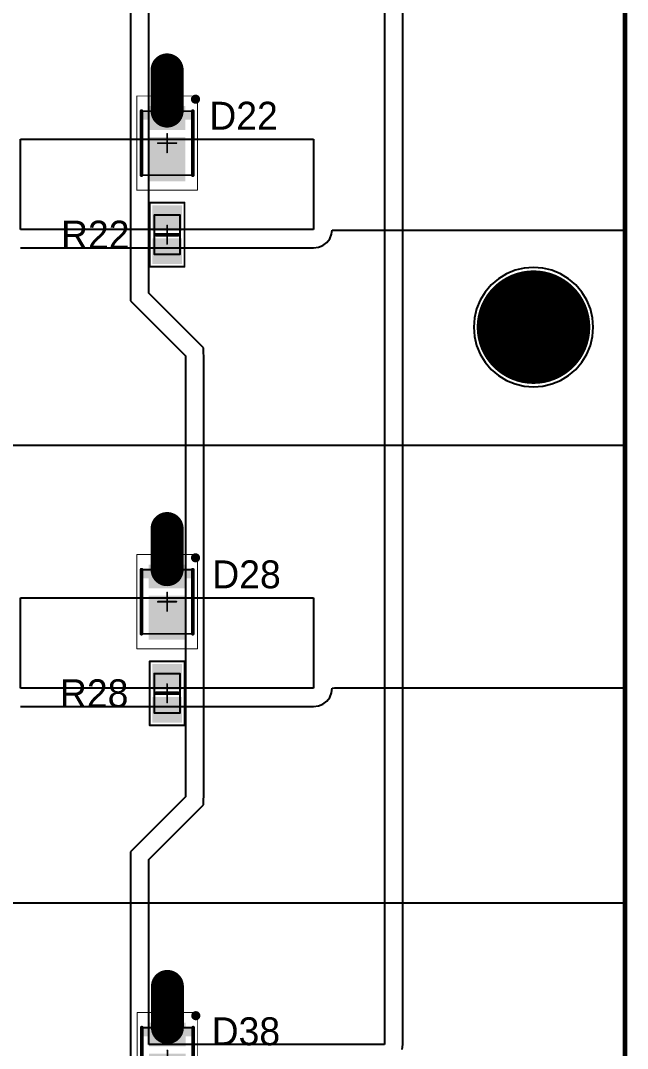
# Model space of a CAD drawing. Header units: millimetres. Extents: x -0.01 to 7.88, y -0.01 to 7.88.
# Drawn here: x 6.575 to 7.879, y 1.992 to 4.203 of the extents above; entities that cross this region are included whole.
import ezdxf

# ---------------------------------------------------------------- set-up
doc = ezdxf.new("R2010")
doc.units = ezdxf.units.MM
doc.header["$MEASUREMENT"] = 0
for name, color, linetype in [('BottomLayer', 5, 'Continuous'), ('BottomSolder', 6, 'Continuous'), ('Mechanical13', 56, 'Continuous'), ('Mechanical15', 56, 'Continuous'), ('Mechanical2', 216, 'Continuous'), ('MultiLayer', 9, 'Continuous'), ('PadHoleLayer', 156, 'Continuous'), ('TopLayer', 1, 'Continuous'), ('TopOverlay', 2, 'Continuous'), ('TopPaste', 8, 'Continuous'), ('TopSolder', 216, 'Continuous'), ('ViaHoleLayer', 16, 'Continuous')]:
    doc.layers.add(name, color=color, linetype=linetype)

# ---------------------------------------------------------------- blocks, each defined once
blk = doc.blocks.new('DIOM3528X07N_7')
at = {"layer": 'Mechanical13', "const_width": 0.00394}
for points in [[(-0.0689, -0.0551), (-0.0689, 0.0551)], [(0.0689, 0.0551), (-0.0689, 0.0551)], [(0.0689, -0.0551), (0.0689, 0.0551)], [(0.0689, -0.0551), (-0.0689, -0.0551)]]:
    blk.add_lwpolyline(points, dxfattribs=at)
at = {"layer": 'Mechanical13', "const_width": 0.00197}
for points in [[(-0.0699, 0.0551, 1), (-0.0679, 0.0551, 1)], [(-0.0699, 0.0551, 1), (-0.0679, 0.0551, 1)], [(0.0679, 0.0551, 1), (0.0699, 0.0551, 1)], [(0.0679, 0.0551, 1), (0.0699, 0.0551, 1)], [(-0.0699, -0.0551, 1), (-0.0679, -0.0551, 1)], [(-0.0699, -0.0551, 1), (-0.0679, -0.0551, 1)], [(0.0679, -0.0551, 1), (0.0699, -0.0551, 1)], [(0.0679, -0.0551, 1), (0.0699, -0.0551, 1)]]:
    blk.add_lwpolyline(points, format="xyb", close=True, dxfattribs=at)
at = {"layer": 'Mechanical13'}
blk.add_solid([(-0.0689, -0.0551), (-0.0504, -0.0551), (-0.0689, 0.0551), (-0.0504, 0.0551)], dxfattribs=at)
at = {"layer": 'Mechanical15'}
for points, const_width in [([(-0.1014, -0.065), (-0.1014, 0.065)], 0.00197), ([(0.1014, 0.065), (-0.1014, 0.065)], 0.00197), ([(0.1014, -0.065), (0.1014, 0.065)], 0.00197), ([(0.0197, 0), (-0.0197, 0)], 0.00394), ([(0, -0.0197), (0, 0.0197)], 0.00394), ([(0.1014, -0.065), (-0.1014, -0.065)], 0.00197)]:
    blk.add_lwpolyline(points, dxfattribs=dict(at, const_width=const_width))
for points, const_width in [([(-0.1019, 0.065, 1), (-0.1009, 0.065, 1)], 0.000984), ([(-0.1019, 0.065, 1), (-0.1009, 0.065, 1)], 0.000984), ([(0.1009, 0.065, 1), (0.1019, 0.065, 1)], 0.000984), ([(0.1009, 0.065, 1), (0.1019, 0.065, 1)], 0.000984), ([(-0.0207, 0, 1), (-0.0187, 0, 1)], 0.00197), ([(-0.001, 0.0197, 1), (0.001, 0.0197, 1)], 0.00197), ([(0.0187, 0, 1), (0.0207, 0, 1)], 0.00197), ([(-0.001, -0.0197, 1), (0.001, -0.0197, 1)], 0.00197), ([(-0.1019, -0.065, 1), (-0.1009, -0.065, 1)], 0.000984), ([(-0.1019, -0.065, 1), (-0.1009, -0.065, 1)], 0.000984), ([(0.1009, -0.065, 1), (0.1019, -0.065, 1)], 0.000984), ([(0.1009, -0.065, 1), (0.1019, -0.065, 1)], 0.000984)]:
    blk.add_lwpolyline(points, format="xyb", close=True, dxfattribs=dict(at, const_width=const_width))
at = {"layer": 'TopLayer'}
for points in [[(-0.0325, -0.0354), (-0.0325, 0.0354), (-0.0758, -0.0354), (-0.0758, 0.0354)], [(0.0778, -0.0354), (0.0778, 0.0354), (-0.0089, -0.0354), (-0.0089, 0.0354)]]:
    blk.add_solid(points, dxfattribs=at)
at = {"layer": 'TopOverlay'}
for points, const_width in [([(-0.0896, 0.061, 1), (-0.0994, 0.061, 1)], 0.00984), ([(-0.1019, 0.061, 1), (-0.0969, 0.061, 1)], 0.00492), ([(-0.092, 0.061, 1), (-0.0871, 0.061, 1)], 0.00492), ([(-0.0709, 0.0551, 1), (-0.0669, 0.0551, 1)], 0.00394), ([(0.0669, 0.0551, 1), (0.0709, 0.0551, 1)], 0.00394), ([(-0.0709, -0.0551, 1), (-0.0669, -0.0551, 1)], 0.00394), ([(0.0669, -0.0551, 1), (0.0709, -0.0551, 1)], 0.00394)]:
    blk.add_lwpolyline(points, format="xyb", close=True, dxfattribs=dict(at, const_width=const_width))
at = {"layer": 'TopOverlay', "const_width": 0.00787}
for points in [[(0.0689, 0.0551), (-0.0689, 0.0551)], [(0.0689, -0.0551), (-0.0689, -0.0551)]]:
    blk.add_lwpolyline(points, dxfattribs=at)
at = {"layer": 'TopPaste'}
for points in [[(-0.0325, -0.0354), (-0.0325, 0.0354), (-0.0758, -0.0354), (-0.0758, 0.0354)], [(0.0778, -0.0354), (0.0778, 0.0354), (-0.0089, -0.0354), (-0.0089, 0.0354)]]:
    blk.add_solid(points, dxfattribs=at)
at = {"layer": 'TopSolder'}
for points in [[(-0.0285, -0.0394), (-0.0285, 0.0394), (-0.0798, -0.0394), (-0.0798, 0.0394)], [(0.0818, -0.0394), (0.0818, 0.0394), (-0.0129, -0.0394), (-0.0129, 0.0394)]]:
    blk.add_solid(points, dxfattribs=at)
blk = doc.blocks.new('6_0805_N_17')
at = {"layer": 'Mechanical13', "const_width": 0.00394}
for points in [[(-0.0423, 0.0276), (0.0423, 0.0276)], [(-0.0423, 0.0276), (-0.0423, -0.0276)], [(0.0423, 0.0276), (0.0423, -0.0276)], [(-0.0423, -0.0276), (0.0423, -0.0276)]]:
    blk.add_lwpolyline(points, dxfattribs=at)
at = {"layer": 'Mechanical13', "const_width": 0.00197}
for points in [[(-0.0433, 0.0276, 1), (-0.0413, 0.0276, 1)], [(-0.0433, 0.0276, 1), (-0.0413, 0.0276, 1)], [(0.0413, 0.0276, 1), (0.0433, 0.0276, 1)], [(0.0413, 0.0276, 1), (0.0433, 0.0276, 1)], [(-0.0433, -0.0276, 1), (-0.0413, -0.0276, 1)], [(-0.0433, -0.0276, 1), (-0.0413, -0.0276, 1)], [(0.0413, -0.0276, 1), (0.0433, -0.0276, 1)], [(0.0413, -0.0276, 1), (0.0433, -0.0276, 1)]]:
    blk.add_lwpolyline(points, format="xyb", close=True, dxfattribs=at)
at = {"layer": 'Mechanical15', "const_width": 0.00394}
for points in [[(-0.0689, 0.0374), (0.0689, 0.0374)], [(-0.0689, 0.0374), (-0.0689, -0.0374)], [(0.0689, 0.0374), (0.0689, -0.0374)], [(-0.0197, 0), (0.0197, 0)], [(0, 0.0197), (0, -0.0197)], [(-0.0689, -0.0374), (0.0689, -0.0374)]]:
    blk.add_lwpolyline(points, dxfattribs=at)
at = {"layer": 'Mechanical15', "const_width": 0.00197}
for points in [[(-0.0699, 0.0374, 1), (-0.0679, 0.0374, 1)], [(-0.0699, 0.0374, 1), (-0.0679, 0.0374, 1)], [(0.0679, 0.0374, 1), (0.0699, 0.0374, 1)], [(0.0679, 0.0374, 1), (0.0699, 0.0374, 1)], [(-0.0207, 0, 1), (-0.0187, 0, 1)], [(-0.001, 0.0197, 1), (0.001, 0.0197, 1)], [(0.0187, 0, 1), (0.0207, 0, 1)], [(-0.001, -0.0197, 1), (0.001, -0.0197, 1)], [(-0.0699, -0.0374, 1), (-0.0679, -0.0374, 1)], [(-0.0699, -0.0374, 1), (-0.0679, -0.0374, 1)], [(0.0679, -0.0374, 1), (0.0699, -0.0374, 1)], [(0.0679, -0.0374, 1), (0.0699, -0.0374, 1)]]:
    blk.add_lwpolyline(points, format="xyb", close=True, dxfattribs=at)
at = {"layer": 'TopLayer'}
for points in [[(-0.0118, -0.0276), (-0.0118, 0.0276), (-0.0591, -0.0276), (-0.0591, 0.0276)], [(0.0591, -0.0276), (0.0591, 0.0276), (0.0118, -0.0276), (0.0118, 0.0276)]]:
    blk.add_solid(points, dxfattribs=at)
at = {"layer": 'TopOverlay', "const_width": 0.00787}
blk.add_lwpolyline([(0, 0.0236), (0, -0.0236)], dxfattribs=at)
at = {"layer": 'TopOverlay', "const_width": 0.00394}
for points in [[(-0.002, 0.0236, 1), (0.002, 0.0236, 1)], [(-0.002, -0.0236, 1), (0.002, -0.0236, 1)]]:
    blk.add_lwpolyline(points, format="xyb", close=True, dxfattribs=at)
at = {"layer": 'TopPaste'}
for points in [[(-0.0118, -0.0276), (-0.0118, 0.0276), (-0.0591, -0.0276), (-0.0591, 0.0276)], [(0.0591, -0.0276), (0.0591, 0.0276), (0.0118, -0.0276), (0.0118, 0.0276)]]:
    blk.add_solid(points, dxfattribs=at)
at = {"layer": 'TopSolder'}
for points in [[(-0.0078, -0.0316), (-0.0078, 0.0316), (-0.0631, -0.0316), (-0.0631, 0.0316)], [(0.0631, -0.0316), (0.0631, 0.0316), (0.0078, -0.0316), (0.0078, 0.0316)]]:
    blk.add_solid(points, dxfattribs=at)
blk = doc.blocks.new('6_0805_N_23')
at = {"layer": 'Mechanical13', "const_width": 0.00394}
for points in [[(-0.0423, 0.0276), (0.0423, 0.0276)], [(-0.0423, 0.0276), (-0.0423, -0.0276)], [(0.0423, 0.0276), (0.0423, -0.0276)], [(-0.0423, -0.0276), (0.0423, -0.0276)]]:
    blk.add_lwpolyline(points, dxfattribs=at)
at = {"layer": 'Mechanical13', "const_width": 0.00197}
for points in [[(-0.0433, 0.0276, 1), (-0.0413, 0.0276, 1)], [(-0.0433, 0.0276, 1), (-0.0413, 0.0276, 1)], [(0.0413, 0.0276, 1), (0.0433, 0.0276, 1)], [(0.0413, 0.0276, 1), (0.0433, 0.0276, 1)], [(-0.0433, -0.0276, 1), (-0.0413, -0.0276, 1)], [(-0.0433, -0.0276, 1), (-0.0413, -0.0276, 1)], [(0.0413, -0.0276, 1), (0.0433, -0.0276, 1)], [(0.0413, -0.0276, 1), (0.0433, -0.0276, 1)]]:
    blk.add_lwpolyline(points, format="xyb", close=True, dxfattribs=at)
at = {"layer": 'Mechanical15', "const_width": 0.00394}
for points in [[(-0.0689, 0.0374), (0.0689, 0.0374)], [(-0.0689, 0.0374), (-0.0689, -0.0374)], [(0.0689, 0.0374), (0.0689, -0.0374)], [(-0.0197, 0), (0.0197, 0)], [(0, 0.0197), (0, -0.0197)], [(-0.0689, -0.0374), (0.0689, -0.0374)]]:
    blk.add_lwpolyline(points, dxfattribs=at)
at = {"layer": 'Mechanical15', "const_width": 0.00197}
for points in [[(-0.0699, 0.0374, 1), (-0.0679, 0.0374, 1)], [(-0.0699, 0.0374, 1), (-0.0679, 0.0374, 1)], [(0.0679, 0.0374, 1), (0.0699, 0.0374, 1)], [(0.0679, 0.0374, 1), (0.0699, 0.0374, 1)], [(-0.0207, 0, 1), (-0.0187, 0, 1)], [(-0.001, 0.0197, 1), (0.001, 0.0197, 1)], [(0.0187, 0, 1), (0.0207, 0, 1)], [(-0.001, -0.0197, 1), (0.001, -0.0197, 1)], [(-0.0699, -0.0374, 1), (-0.0679, -0.0374, 1)], [(-0.0699, -0.0374, 1), (-0.0679, -0.0374, 1)], [(0.0679, -0.0374, 1), (0.0699, -0.0374, 1)], [(0.0679, -0.0374, 1), (0.0699, -0.0374, 1)]]:
    blk.add_lwpolyline(points, format="xyb", close=True, dxfattribs=at)
at = {"layer": 'TopLayer'}
for points in [[(-0.0118, -0.0276), (-0.0118, 0.0276), (-0.0591, -0.0276), (-0.0591, 0.0276)], [(0.0591, -0.0276), (0.0591, 0.0276), (0.0118, -0.0276), (0.0118, 0.0276)]]:
    blk.add_solid(points, dxfattribs=at)
at = {"layer": 'TopOverlay', "const_width": 0.00787}
blk.add_lwpolyline([(0, 0.0236), (0, -0.0236)], dxfattribs=at)
at = {"layer": 'TopOverlay', "const_width": 0.00394}
for points in [[(-0.002, 0.0236, 1), (0.002, 0.0236, 1)], [(-0.002, -0.0236, 1), (0.002, -0.0236, 1)]]:
    blk.add_lwpolyline(points, format="xyb", close=True, dxfattribs=at)
at = {"layer": 'TopPaste'}
for points in [[(-0.0118, -0.0276), (-0.0118, 0.0276), (-0.0591, -0.0276), (-0.0591, 0.0276)], [(0.0591, -0.0276), (0.0591, 0.0276), (0.0118, -0.0276), (0.0118, 0.0276)]]:
    blk.add_solid(points, dxfattribs=at)
at = {"layer": 'TopSolder'}
for points in [[(-0.0078, -0.0316), (-0.0078, 0.0316), (-0.0631, -0.0316), (-0.0631, 0.0316)], [(0.0631, -0.0316), (0.0631, 0.0316), (0.0078, -0.0316), (0.0078, 0.0316)]]:
    blk.add_solid(points, dxfattribs=at)
blk = doc.blocks.new('DIOM3528X07N_71')
at = {"layer": 'Mechanical13', "const_width": 0.00394}
for points in [[(0.0689, 0.0551), (-0.0689, 0.0551)], [(-0.0689, -0.0551), (-0.0689, 0.0551)], [(0.0689, -0.0551), (0.0689, 0.0551)], [(0.0689, -0.0551), (-0.0689, -0.0551)]]:
    blk.add_lwpolyline(points, dxfattribs=at)
at = {"layer": 'Mechanical13', "const_width": 0.00197}
for points in [[(-0.0699, 0.0551, 1), (-0.0679, 0.0551, 1)], [(-0.0699, 0.0551, 1), (-0.0679, 0.0551, 1)], [(0.0679, 0.0551, 1), (0.0699, 0.0551, 1)], [(0.0679, 0.0551, 1), (0.0699, 0.0551, 1)], [(-0.0699, -0.0551, 1), (-0.0679, -0.0551, 1)], [(-0.0699, -0.0551, 1), (-0.0679, -0.0551, 1)], [(0.0679, -0.0551, 1), (0.0699, -0.0551, 1)], [(0.0679, -0.0551, 1), (0.0699, -0.0551, 1)]]:
    blk.add_lwpolyline(points, format="xyb", close=True, dxfattribs=at)
at = {"layer": 'Mechanical13'}
blk.add_solid([(-0.0689, -0.0551), (-0.0504, -0.0551), (-0.0689, 0.0551), (-0.0504, 0.0551)], dxfattribs=at)
at = {"layer": 'Mechanical15'}
for points, const_width in [([(0.1014, 0.065), (-0.1014, 0.065)], 0.00197), ([(-0.1014, -0.065), (-0.1014, 0.065)], 0.00197), ([(0.1014, -0.065), (0.1014, 0.065)], 0.00197), ([(0.0197, 0), (-0.0197, 0)], 0.00394), ([(0, -0.0197), (0, 0.0197)], 0.00394), ([(0.1014, -0.065), (-0.1014, -0.065)], 0.00197)]:
    blk.add_lwpolyline(points, dxfattribs=dict(at, const_width=const_width))
for points, const_width in [([(-0.1019, 0.065, 1), (-0.1009, 0.065, 1)], 0.000984), ([(-0.1019, 0.065, 1), (-0.1009, 0.065, 1)], 0.000984), ([(0.1009, 0.065, 1), (0.1019, 0.065, 1)], 0.000984), ([(0.1009, 0.065, 1), (0.1019, 0.065, 1)], 0.000984), ([(-0.0207, 0, 1), (-0.0187, 0, 1)], 0.00197), ([(-0.001, 0.0197, 1), (0.001, 0.0197, 1)], 0.00197), ([(0.0187, 0, 1), (0.0207, 0, 1)], 0.00197), ([(-0.001, -0.0197, 1), (0.001, -0.0197, 1)], 0.00197), ([(-0.1019, -0.065, 1), (-0.1009, -0.065, 1)], 0.000984), ([(-0.1019, -0.065, 1), (-0.1009, -0.065, 1)], 0.000984), ([(0.1009, -0.065, 1), (0.1019, -0.065, 1)], 0.000984), ([(0.1009, -0.065, 1), (0.1019, -0.065, 1)], 0.000984)]:
    blk.add_lwpolyline(points, format="xyb", close=True, dxfattribs=dict(at, const_width=const_width))
at = {"layer": 'TopLayer'}
for points in [[(-0.0325, -0.0354), (-0.0325, 0.0354), (-0.0758, -0.0354), (-0.0758, 0.0354)], [(0.0778, -0.0354), (0.0778, 0.0354), (-0.0089, -0.0354), (-0.0089, 0.0354)]]:
    blk.add_solid(points, dxfattribs=at)
at = {"layer": 'TopOverlay'}
for points, const_width in [([(-0.0896, 0.061, 1), (-0.0994, 0.061, 1)], 0.00984), ([(-0.1019, 0.061, 1), (-0.0969, 0.061, 1)], 0.00492), ([(-0.092, 0.061, 1), (-0.0871, 0.061, 1)], 0.00492), ([(-0.0709, 0.0551, 1), (-0.0669, 0.0551, 1)], 0.00394), ([(0.0669, 0.0551, 1), (0.0709, 0.0551, 1)], 0.00394), ([(-0.0709, -0.0551, 1), (-0.0669, -0.0551, 1)], 0.00394), ([(0.0669, -0.0551, 1), (0.0709, -0.0551, 1)], 0.00394)]:
    blk.add_lwpolyline(points, format="xyb", close=True, dxfattribs=dict(at, const_width=const_width))
at = {"layer": 'TopOverlay', "const_width": 0.00787}
for points in [[(0.0689, 0.0551), (-0.0689, 0.0551)], [(0.0689, -0.0551), (-0.0689, -0.0551)]]:
    blk.add_lwpolyline(points, dxfattribs=at)
at = {"layer": 'TopPaste'}
for points in [[(-0.0325, -0.0354), (-0.0325, 0.0354), (-0.0758, -0.0354), (-0.0758, 0.0354)], [(0.0778, -0.0354), (0.0778, 0.0354), (-0.0089, -0.0354), (-0.0089, 0.0354)]]:
    blk.add_solid(points, dxfattribs=at)
at = {"layer": 'TopSolder'}
for points in [[(-0.0285, -0.0394), (-0.0285, 0.0394), (-0.0798, -0.0394), (-0.0798, 0.0394)], [(0.0818, -0.0394), (0.0818, 0.0394), (-0.0129, -0.0394), (-0.0129, 0.0394)]]:
    blk.add_solid(points, dxfattribs=at)
blk = doc.blocks.new('DIOM3528X07N_77')
at = {"layer": 'Mechanical13', "const_width": 0.00394}
for points in [[(0.0689, 0.0551), (-0.0689, 0.0551)], [(-0.0689, -0.0551), (-0.0689, 0.0551)], [(0.0689, -0.0551), (0.0689, 0.0551)], [(0.0689, -0.0551), (-0.0689, -0.0551)]]:
    blk.add_lwpolyline(points, dxfattribs=at)
at = {"layer": 'Mechanical13', "const_width": 0.00197}
for points in [[(-0.0699, 0.0551, 1), (-0.0679, 0.0551, 1)], [(-0.0699, 0.0551, 1), (-0.0679, 0.0551, 1)], [(0.0679, 0.0551, 1), (0.0699, 0.0551, 1)], [(0.0679, 0.0551, 1), (0.0699, 0.0551, 1)], [(-0.0699, -0.0551, 1), (-0.0679, -0.0551, 1)], [(-0.0699, -0.0551, 1), (-0.0679, -0.0551, 1)], [(0.0679, -0.0551, 1), (0.0699, -0.0551, 1)], [(0.0679, -0.0551, 1), (0.0699, -0.0551, 1)]]:
    blk.add_lwpolyline(points, format="xyb", close=True, dxfattribs=at)
at = {"layer": 'Mechanical13'}
blk.add_solid([(-0.0689, -0.0551), (-0.0504, -0.0551), (-0.0689, 0.0551), (-0.0504, 0.0551)], dxfattribs=at)
at = {"layer": 'Mechanical15'}
for points, const_width in [([(0.1014, 0.065), (-0.1014, 0.065)], 0.00197), ([(-0.1014, -0.065), (-0.1014, 0.065)], 0.00197), ([(0.1014, -0.065), (0.1014, 0.065)], 0.00197), ([(0.0197, 0), (-0.0197, 0)], 0.00394), ([(0, -0.0197), (0, 0.0197)], 0.00394), ([(0.1014, -0.065), (-0.1014, -0.065)], 0.00197)]:
    blk.add_lwpolyline(points, dxfattribs=dict(at, const_width=const_width))
for points, const_width in [([(-0.1019, 0.065, 1), (-0.1009, 0.065, 1)], 0.000984), ([(-0.1019, 0.065, 1), (-0.1009, 0.065, 1)], 0.000984), ([(0.1009, 0.065, 1), (0.1019, 0.065, 1)], 0.000984), ([(0.1009, 0.065, 1), (0.1019, 0.065, 1)], 0.000984), ([(-0.0207, 0, 1), (-0.0187, 0, 1)], 0.00197), ([(-0.001, 0.0197, 1), (0.001, 0.0197, 1)], 0.00197), ([(0.0187, 0, 1), (0.0207, 0, 1)], 0.00197), ([(-0.001, -0.0197, 1), (0.001, -0.0197, 1)], 0.00197), ([(-0.1019, -0.065, 1), (-0.1009, -0.065, 1)], 0.000984), ([(-0.1019, -0.065, 1), (-0.1009, -0.065, 1)], 0.000984), ([(0.1009, -0.065, 1), (0.1019, -0.065, 1)], 0.000984), ([(0.1009, -0.065, 1), (0.1019, -0.065, 1)], 0.000984)]:
    blk.add_lwpolyline(points, format="xyb", close=True, dxfattribs=dict(at, const_width=const_width))
at = {"layer": 'TopLayer'}
for points in [[(-0.0325, -0.0354), (-0.0325, 0.0354), (-0.0758, -0.0354), (-0.0758, 0.0354)], [(0.0778, -0.0354), (0.0778, 0.0354), (-0.0089, -0.0354), (-0.0089, 0.0354)]]:
    blk.add_solid(points, dxfattribs=at)
at = {"layer": 'TopOverlay'}
for points, const_width in [([(-0.0896, 0.061, 1), (-0.0994, 0.061, 1)], 0.00984), ([(-0.1019, 0.061, 1), (-0.0969, 0.061, 1)], 0.00492), ([(-0.092, 0.061, 1), (-0.0871, 0.061, 1)], 0.00492), ([(-0.0709, 0.0551, 1), (-0.0669, 0.0551, 1)], 0.00394), ([(0.0669, 0.0551, 1), (0.0709, 0.0551, 1)], 0.00394), ([(-0.0709, -0.0551, 1), (-0.0669, -0.0551, 1)], 0.00394), ([(0.0669, -0.0551, 1), (0.0709, -0.0551, 1)], 0.00394)]:
    blk.add_lwpolyline(points, format="xyb", close=True, dxfattribs=dict(at, const_width=const_width))
at = {"layer": 'TopOverlay', "const_width": 0.00787}
for points in [[(0.0689, 0.0551), (-0.0689, 0.0551)], [(0.0689, -0.0551), (-0.0689, -0.0551)]]:
    blk.add_lwpolyline(points, dxfattribs=at)
at = {"layer": 'TopPaste'}
for points in [[(-0.0325, -0.0354), (-0.0325, 0.0354), (-0.0758, -0.0354), (-0.0758, 0.0354)], [(0.0778, -0.0354), (0.0778, 0.0354), (-0.0089, -0.0354), (-0.0089, 0.0354)]]:
    blk.add_solid(points, dxfattribs=at)
at = {"layer": 'TopSolder'}
for points in [[(-0.0285, -0.0394), (-0.0285, 0.0394), (-0.0798, -0.0394), (-0.0798, 0.0394)], [(0.0818, -0.0394), (0.0818, 0.0394), (-0.0129, -0.0394), (-0.0129, 0.0394)]]:
    blk.add_solid(points, dxfattribs=at)

msp = doc.modelspace()

# ---------------------------------------------------------------- linework, layer by layer
at = {"layer": 'BottomLayer'}
for p, q in [((7.874, 7.874), (7.874, 0)), ((7.3567, 7.3653), (7.3567, 2.0003)), ((7.3964, 2.0003), (7.3964, 7.3653)), ((6.811, 4.4026), (6.811, 3.5999)), ((6.8507, 3.6164), (6.8507, 4.3859)), ((6.9682, 3.499), (6.8507, 3.6164)), ((6.811, 3.5999), (6.9291, 3.4818)), ((6.9682, 3.487), (6.9682, 3.499)), ((6.9291, 3.4818), (6.9291, 2.5332)), ((6.9688, 3.4818), (6.9682, 3.487)), ((6.9688, 2.5332), (6.9688, 3.4818)), ((6.9291, 2.5332), (6.811, 2.4151)), ((6.9682, 2.528), (6.9688, 2.5332)), ((6.9682, 2.5157), (6.9682, 2.528)), ((6.8507, 2.3983), (6.9682, 2.5157)), ((6.811, 2.4151), (6.811, 1.6641)), ((6.8507, 2.0003), (6.8507, 2.3983)), ((7.3567, 2.0003), (6.8507, 2.0003)), ((7.3951, 1.99), (7.3964, 2.0003))]:
    msp.add_line(p, q, dxfattribs=at)
for points, const_width in [([(6.8773, 4.0965, 1), (6.9023, 4.0965, 1)], 0.025), ([(7.6181, 3.5433, 1), (7.7362, 3.5433, 1)], 0.1181), ([(6.8773, 3.1102, 1), (6.9023, 3.1102, 1)], 0.025), ([(6.8779, 2.1256, 1), (6.9029, 2.1256, 1)], 0.025)]:
    msp.add_lwpolyline(points, format="xyb", close=True, dxfattribs=dict(at, const_width=const_width))
at = {"layer": 'BottomSolder'}
for points, const_width in [([(6.8753, 4.0965, 1), (6.9043, 4.0965, 1)], 0.029), ([(7.6161, 3.5433, 1), (7.7382, 3.5433, 1)], 0.1221), ([(6.8753, 3.1102, 1), (6.9043, 3.1102, 1)], 0.029), ([(6.8759, 2.1256, 1), (6.9049, 2.1256, 1)], 0.029)]:
    msp.add_lwpolyline(points, format="xyb", close=True, dxfattribs=dict(at, const_width=const_width))
at = {"layer": 'Mechanical2', "const_width": 0.01}
msp.add_lwpolyline([(7.874, 0), (7.874, 7.874)], dxfattribs=at)
at = {"layer": 'MultiLayer'}
for points, const_width in [([(6.8773, 4.0965, 1), (6.9023, 4.0965, 1)], 0.025), ([(7.6181, 3.5433, 1), (7.7362, 3.5433, 1)], 0.1181), ([(6.8773, 3.1102, 1), (6.9023, 3.1102, 1)], 0.025), ([(6.8779, 2.1256, 1), (6.9029, 2.1256, 1)], 0.025)]:
    msp.add_lwpolyline(points, format="xyb", close=True, dxfattribs=dict(at, const_width=const_width))
at = {"layer": 'PadHoleLayer', "const_width": 0.063}
msp.add_lwpolyline([(7.6457, 3.5433, 1), (7.7087, 3.5433, 1)], format="xyb", close=True, dxfattribs=at)
at = {"layer": 'TopLayer'}
for p, q in [((6.5748, 3.7533), (6.5748, 3.9477)), ((6.5748, 3.9477), (7.2047, 3.9477)), ((7.2047, 3.9477), (7.2047, 3.7533)), ((7.2047, 3.7533), (6.5748, 3.7533)), ((7.2391, 3.7335), (7.2431, 3.7431)), ((7.2431, 3.7431), (7.2443, 3.7521)), ((7.2443, 3.7521), (7.874, 3.7521)), ((7.874, 3.7521), (7.874, 3.289)), ((6.5748, 3.7136), (7.2047, 3.7136)), ((7.2047, 3.7136), (7.215, 3.715)), ((7.215, 3.715), (7.2246, 3.719)), ((7.2246, 3.719), (7.2328, 3.7253)), ((7.2328, 3.7253), (7.2391, 3.7335)), ((7.6571, 3.6702), (7.6375, 3.6655)), ((7.6772, 3.6718), (7.6571, 3.6702)), ((7.6973, 3.6702), (7.6772, 3.6718)), ((7.7169, 3.6655), (7.6973, 3.6702)), ((7.6016, 3.6473), (7.5863, 3.6342)), ((7.6188, 3.6578), (7.6016, 3.6473)), ((7.6375, 3.6655), (7.6188, 3.6578)), ((7.7355, 3.6578), (7.7169, 3.6655)), ((7.7527, 3.6473), (7.7355, 3.6578)), ((7.768, 3.6342), (7.7527, 3.6473)), ((7.5863, 3.6342), (7.5732, 3.6188)), ((7.7811, 3.6188), (7.768, 3.6342)), ((7.5732, 3.6188), (7.5627, 3.6016)), ((7.7917, 3.6016), (7.7811, 3.6188)), ((7.5549, 3.583), (7.5502, 3.5634)), ((7.5627, 3.6016), (7.5549, 3.583)), ((7.7994, 3.583), (7.7917, 3.6016)), ((7.8041, 3.5634), (7.7994, 3.583)), ((7.5502, 3.5634), (7.5487, 3.5433)), ((7.8057, 3.5433), (7.8041, 3.5634)), ((7.5487, 3.5433), (7.5502, 3.5232)), ((7.8041, 3.5232), (7.8057, 3.5433)), ((7.5502, 3.5232), (7.5549, 3.5036)), ((7.7994, 3.5036), (7.8041, 3.5232)), ((7.5549, 3.5036), (7.5627, 3.485)), ((7.7917, 3.485), (7.7994, 3.5036)), ((7.5627, 3.485), (7.5732, 3.4678)), ((7.7811, 3.4678), (7.7917, 3.485)), ((7.5732, 3.4678), (7.5863, 3.4524)), ((7.5863, 3.4524), (7.6016, 3.4393)), ((7.7527, 3.4393), (7.768, 3.4524)), ((7.768, 3.4524), (7.7811, 3.4678)), ((7.6016, 3.4393), (7.6188, 3.4288)), ((7.6188, 3.4288), (7.6375, 3.4211)), ((7.7169, 3.4211), (7.7355, 3.4288)), ((7.7355, 3.4288), (7.7527, 3.4393)), ((7.6375, 3.4211), (7.6571, 3.4164)), ((7.6571, 3.4164), (7.6772, 3.4148)), ((7.6772, 3.4148), (7.6973, 3.4164)), ((7.6973, 3.4164), (7.7169, 3.4211)), ((7.874, 3.289), (0.3346, 3.289)), ((6.5748, 2.767), (6.5748, 2.9613)), ((6.5748, 2.9613), (7.2047, 2.9613)), ((7.2047, 2.9613), (7.2047, 2.767)), ((7.2047, 2.767), (6.5748, 2.767)), ((7.2431, 2.7567), (7.2444, 2.767)), ((7.2444, 2.767), (7.2492, 2.7679)), ((7.2492, 2.7679), (7.874, 2.7679)), ((7.874, 2.7679), (7.874, 2.3048)), ((7.2328, 2.7389), (7.2391, 2.7471)), ((7.2391, 2.7471), (7.2431, 2.7567)), ((6.5748, 2.7272), (7.2047, 2.7272)), ((7.2047, 2.7272), (7.215, 2.7286)), ((7.215, 2.7286), (7.2246, 2.7326)), ((7.2246, 2.7326), (7.2328, 2.7389)), ((7.874, 2.3048), (0.3346, 2.3048))]:
    msp.add_line(p, q, dxfattribs=at)
at = {"layer": 'TopLayer', "const_width": 0.0709}
for points in [[(6.8898, 4.0079), (6.8898, 4.0965)], [(6.8898, 3.0217), (6.8898, 3.1102)], [(6.8904, 2.037), (6.8904, 2.1256)]]:
    msp.add_lwpolyline(points, dxfattribs=at)
at = {"layer": 'TopLayer'}
for points, const_width in [([(6.872, 4.0965, 1), (6.9075, 4.0965, 1)], 0.0354), ([(6.8773, 4.0965, 1), (6.9023, 4.0965, 1)], 0.025), ([(6.872, 4.0079, 1), (6.9075, 4.0079, 1)], 0.0354), ([(7.6181, 3.5433, 1), (7.7362, 3.5433, 1)], 0.1181), ([(6.872, 3.1102, 1), (6.9075, 3.1102, 1)], 0.0354), ([(6.8773, 3.1102, 1), (6.9023, 3.1102, 1)], 0.025), ([(6.872, 3.0217, 1), (6.9075, 3.0217, 1)], 0.0354), ([(6.8727, 2.1256, 1), (6.9081, 2.1256, 1)], 0.0354), ([(6.8779, 2.1256, 1), (6.9029, 2.1256, 1)], 0.025), ([(6.8727, 2.037, 1), (6.9081, 2.037, 1)], 0.0354)]:
    msp.add_lwpolyline(points, format="xyb", close=True, dxfattribs=dict(at, const_width=const_width))
at = {"layer": 'TopSolder'}
for points, const_width in [([(6.8753, 4.0965, 1), (6.9043, 4.0965, 1)], 0.029), ([(7.6161, 3.5433, 1), (7.7382, 3.5433, 1)], 0.1221), ([(6.8753, 3.1102, 1), (6.9043, 3.1102, 1)], 0.029), ([(6.8759, 2.1256, 1), (6.9049, 2.1256, 1)], 0.029)]:
    msp.add_lwpolyline(points, format="xyb", close=True, dxfattribs=dict(at, const_width=const_width))
at = {"layer": 'ViaHoleLayer', "const_width": 0.014}
for points in [[(6.8828, 4.0965, 1), (6.8968, 4.0965, 1)], [(6.8828, 3.1102, 1), (6.8968, 3.1102, 1)], [(6.8834, 2.1256, 1), (6.8974, 2.1256, 1)]]:
    msp.add_lwpolyline(points, format="xyb", close=True, dxfattribs=at)

# ---------------------------------------------------------------- block references
for name, p, rotation in [('DIOM3528X07N_77', (6.8898, 3.939), 270), ('6_0805_N_23', (6.8898, 3.7421), 90), ('DIOM3528X07N_71', (6.8898, 2.9528), 270), ('6_0805_N_17', (6.8898, 2.7559), 90), ('DIOM3528X07N_7', (6.8904, 1.9681), 270)]:
    msp.add_blockref(name, p, dxfattribs=dict(rotation=rotation))

# ---------------------------------------------------------------- texts
at = {"layer": 'TopOverlay'}
for s, p in [('D22', (6.9804, 3.968)), ('R22', (6.6617, 3.7122)), ('D28', (6.9868, 2.9817)), ('R28', (6.6594, 2.7259)), ('D38', (6.9854, 1.9991))]:
    msp.add_text(s, height=0.06, dxfattribs=at).set_placement(p)

doc.saveas('drawing.dxf')
